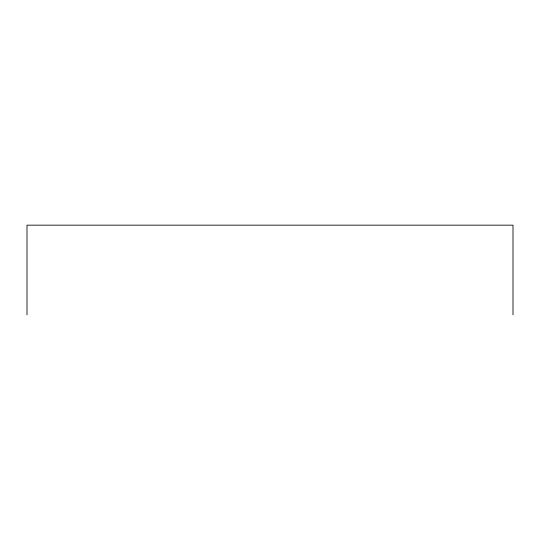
<?xml version="1.0" encoding="UTF-8"?>
<svg xmlns="http://www.w3.org/2000/svg" width="540" height="540" viewBox="0 0 540 540"><rect width="100%" height="100%" fill="white"/><g stroke="black" fill="none" stroke-linecap="round" stroke-linejoin="round"><path stroke-width="0.81" d="M513 314.834L513 225.167L27 225.167L27 314.834"/></g></svg>
